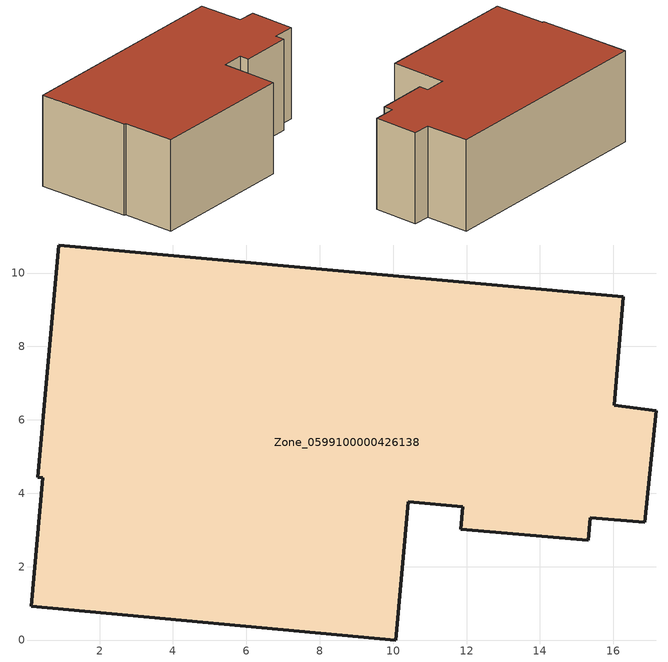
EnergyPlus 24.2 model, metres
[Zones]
Zone_0599100000426138
 floor ground (C_G): 0.46,4.42 0.31,4.44 0.88,10.76 16.27,9.36 16.03,6.39 17.17,6.25 16.85,3.21 15.37,3.34 15.31,2.72 11.84,3.02 11.89,3.63 10.42,3.76 10.07,0 0.14,0.91 z0
 wall outside (C_F): 16.85,3.21 17.17,6.25 16.03,6.39 16.27,9.36 0.88,10.76 0.31,4.44 0.46,4.42 0.14,0.91 10.07,0 10.42,3.76 11.89,3.63 11.84,3.02 15.31,2.72 15.37,3.34 16.85,3.21 z0:6.22
 roof outside (C_R): 0.46,4.42 0.14,0.91 10.07,0 10.42,3.76 11.89,3.63 11.84,3.02 15.31,2.72 15.37,3.34 16.85,3.21 17.17,6.25 16.03,6.39 16.27,9.36 0.88,10.76 0.31,4.44 z6.22
[BUILDING]
Pand.0599100000426138: North Axis=0; Terrain=City; Loads Convergence Tolerance Value=0.04; Temperature Convergence Tolerance Value=0.4; Solar Distribution=FullExterior; Maximum Number of Warmup Days=25; Minimum Number of Warmup Days=1
[Site:Location]
Rotterdam.The.Hague.AP_ZH_NLD Design_Conditions: Latitude=51.96; Longitude=4.45; Time Zone=1; Elevation=-4.5
[SITE:GROUNDTEMPERATURE:BUILDINGSURFACE]
18, 18, 18, 18, 18, 18, 18, 18, 18, 18, 18, 18
[MATERIAL] Thermal Absorptance=0.9; Solar Absorptance=0.7; Visible Absorptance=0.7
Name | Roughness | Thickness | Conductivity | Density | Specific Heat
G.D.2006-2014 | MediumSmooth | 0.15 | 0.06 | 540 | 1210
F.D.2006-2014 | Rough | 0.3 | 0.12 | 1920 | 840
R.D.2006-2014 | MediumRough | 0.2 | 0.08 | 1500 | 1000
[CONSTRUCTION]
C_G: G.D.2006-2014
C_F: F.D.2006-2014
C_R: R.D.2006-2014
[ZONE]
Zone_0599100000426138: Type=1; Multiplier=1; Ceiling Height=Autocalculate; Volume=Autocalculate; Floor Area=autocalculate; Part of Total Floor Area=Yes
[ZONEINFILTRATION:DESIGNFLOWRATE]
Infil_Zone_0599100000426138: Zone or ZoneList or Space or SpaceList=Zone_0599100000426138; Schedule=AlwaysOn; Design Flow Rate Calculation Method=Flow/Area; Flow Rate per Floor Area=0.0021; Constant Term Coefficient=1; Temperature Term Coefficient=0; Velocity Term Coefficient=0; Velocity Squared Term Coefficient=0
[HVACTEMPLATE:ZONE:IDEALLOADSAIRSYSTEM]
Zone_0599100000426138: Maximum Heating Supply Air Temperature=50; Minimum Cooling Supply Air Temperature=13; Maximum Heating Supply Air Humidity Ratio=0.0156; Minimum Cooling Supply Air Humidity Ratio=0.0077; Heating Limit=NoLimit; Cooling Limit=NoLimit; Dehumidification Control Type=ConstantSensibleHeatRatio; Cooling Sensible Heat Ratio=0.7; Dehumidification Setpoint=60; Humidification Control Type=None; Humidification Setpoint=30; Outdoor Air Method=None; Outdoor Air Flow Rate per Person=0.00944; Outdoor Air Flow Rate per Zone Floor Area=0; Outdoor Air Flow Rate per Zone=0; Demand Controlled Ventilation Type=None; Outdoor Air Economizer Type=NoEconomizer; Heat Recovery Type=None; Sensible Heat Recovery Effectiveness=0.7; Latent Heat Recovery Effectiveness=0.65
[ZONECONTROL:THERMOSTAT]
ThermostatControl_Zone_0599100000426138: Zone or ZoneList=Zone_0599100000426138; Control Type Schedule=DualSetpointControlType; Control 1=Thermostat_Zone_0599100000426138; Temperature Difference Between Cutout And Setpoint=0
[THERMOSTATSETPOINT:DUALSETPOINT]
Thermostat_Zone_0599100000426138: Heating Setpoint Temperature Schedule=HeatingSetpoint_Zone_0599100000426138; Cooling Setpoint Temperature Schedule=CoolingSetpoint_Zone_0599100000426138
[SCHEDULE:COMPACT]
HeatingSetpoint_Zone_0599100000426138: Through: 12/31, For: AllDays, Until: 24:00, 21
CoolingSetpoint_Zone_0599100000426138: Through: 12/31, For: AllDays, Until: 24:00, 24
DualSetpointControlType: Through: 12/31, For: AllDays, Until: 24:00, 4
AlwaysOn: Through: 12/31, For: AllDays, Until: 24:00, 1
